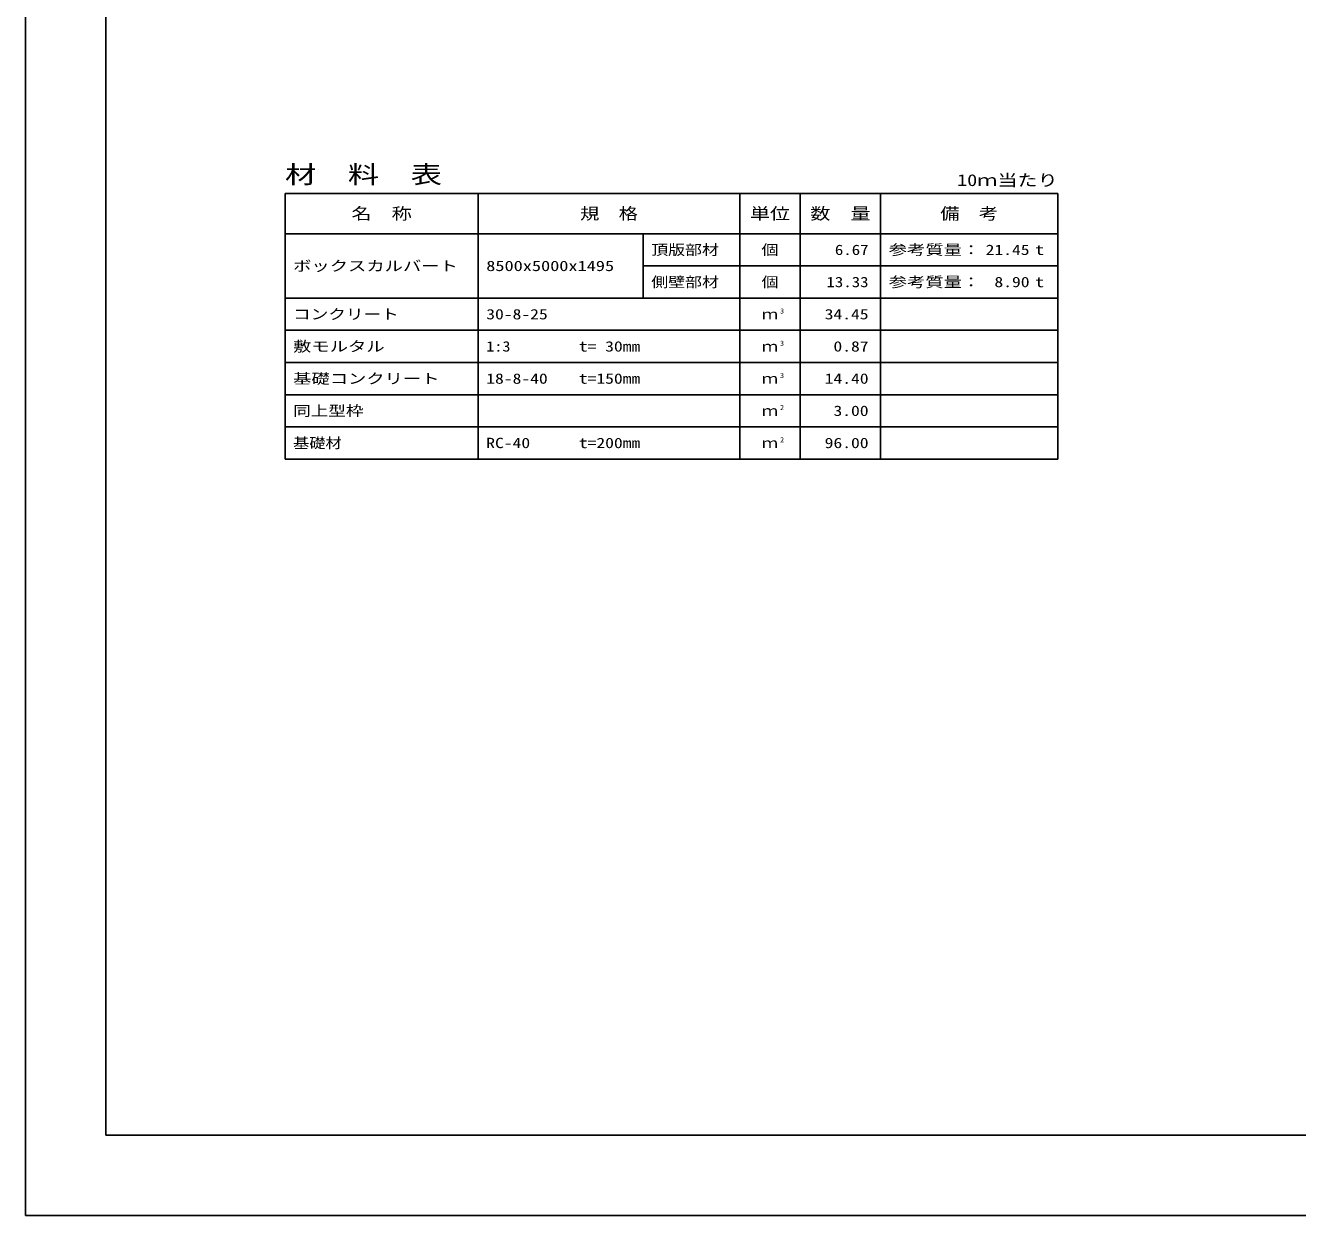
# Model space of a CAD drawing. Units: millimetres at full size; details may follow other scales. Extents: x 0 to 84100, y 0 to 59400.
# Drawn here: x 0 to 31609, y 0 to 29576 of the extents above; entities that cross this region are included whole.
import ezdxf
from ezdxf.enums import TextEntityAlignment as Align

# ---------------------------------------------------------------- set-up
doc = ezdxf.new("R2010")
doc.units = ezdxf.units.MM
doc.layers.add('D-MTR', color=7, linetype='Continuous')
doc.layers.add('D-MTR-TXT', color=7, linetype='Continuous')
for name, color, linetype, lineweight in [('D-MTR-FRAM', 7, 'Continuous', 25), ('D-MTR-LINE', 7, 'Continuous', 25), ('D-TTL', 2, 'Continuous', 25)]:
    doc.layers.add(name, color=color, linetype=linetype, lineweight=lineweight)
doc.styles.add('ＭＳ ゴシック', font='')
doc.styles.get('ＭＳ ゴシック').set_extended_font_data('MS Gothic')

msp = doc.modelspace()

# ---------------------------------------------------------------- linework, layer by layer
at = {"layer": 'D-MTR-FRAM'}
for p, q in [((6450, 25400), (25650, 25400)), ((6450, 25400), (6450, 18800)), ((25650, 25400), (25650, 18800)), ((6450, 18800), (25650, 18800))]:
    msp.add_line(p, q, dxfattribs=at)
at = {"layer": 'D-MTR-LINE'}
for p, q in [((11250, 25400), (11250, 18800)), ((17750, 25400), (17750, 18800)), ((19250, 25400), (19250, 18800)), ((21250, 25400), (21250, 18800)), ((6450, 24400), (25650, 24400)), ((15350, 24400), (15350, 22800)), ((15350, 23600), (25650, 23600)), ((6450, 22800), (25650, 22800)), ((6450, 22000), (25650, 22000)), ((6450, 21200), (25650, 21200)), ((6450, 20400), (25650, 20400)), ((6450, 19600), (25650, 19600))]:
    msp.add_line(p, q, dxfattribs=at)
at = {"layer": 'D-TTL'}
for points in [[(0, 0), (84100, 0), (84100, 59400), (0, 59400)], [(2000, 2000), (82100, 2000), (82100, 57400), (2000, 57400)]]:
    msp.add_lwpolyline(points, close=True, dxfattribs=at)

# ---------------------------------------------------------------- texts
at = {"layer": 'D-MTR', "style": 'ＭＳ ゴシック', "width": 1.3}
msp.add_text('材\u3000料\u3000表', height=439.9, dxfattribs=at).set_placement((6450, 25520), align=Align.BOTTOM_LEFT)
at = {"layer": 'D-MTR', "style": 'ＭＳ ゴシック', "width": 1.25}
msp.add_text('10ｍ当たり', height=293.3, dxfattribs=at).set_placement((25650, 25496.667), align=Align.BOTTOM_RIGHT)
at = {"layer": 'D-MTR-TXT', "style": 'ＭＳ ゴシック'}
for s, height, width, p in [('名\u3000称', 293.3, 1.25, (8850, 24900)), ('規\u3000格', 293.3, 1.2, (14500, 24900)), ('単位', 293.3, 1.25, (18500, 24900)), ('数\u3000量', 293.3, 1.25, (20250, 24900)), ('備\u3000考', 293.3, 1.2, (23450, 24900)), ('個', 256.6, 1.2, (18500, 24000)), ('個', 256.6, 1.2, (18500, 23200)), ('ｍ', 256.6, 1.15, (18500, 22400)), ('ｍ', 256.6, 1.15, (18500, 21600)), ('ｍ', 256.6, 1.15, (18500, 20800)), ('ｍ', 256.6, 1.15, (18500, 20000)), ('ｍ', 256.6, 1.15, (18500, 19200))]:
    msp.add_text(s, height=height, dxfattribs=dict(at, width=width)).set_placement(p, align=Align.MIDDLE_CENTER)
for s, width, p in [('頂版部材', 1.2, (15550, 24000)), ('参考質量：      t', 1.3, (21450, 24000)), ('ボックスカルバート', 1.3, (6650, 23600)), ('8500x5000x1495', 1.3, (11450, 23600)), ('側壁部材', 1.2, (15550, 23200)), ('参考質量：      t', 1.3, (21450, 23200)), ('コンクリート', 1.25, (6650, 22400)), ('30-8-25', 1.25, (11450, 22400)), ('敷モルタル', 1.3, (6650, 21600)), ('1:3', 1.15, (11450, 21600)), ('t= 30mm', 1.25, (13750, 21600)), ('基礎コンクリート', 1.3, (6650, 20800)), ('18-8-40', 1.25, (11450, 20800)), ('t=150mm', 1.25, (13750, 20800)), ('同上型枠', 1.25, (6650, 20000)), ('基礎材', 1.15, (6650, 19200)), ('RC-40', 1.25, (11450, 19200)), ('t=200mm', 1.25, (13750, 19200))]:
    msp.add_text(s, height=256.6, dxfattribs=dict(at, width=width)).set_placement(p, align=Align.MIDDLE_LEFT)
for s, width, p in [('6.67', 1.2, (20950, 24000)), ('21.45', 1.25, (24950, 24000)), ('13.33', 1.2, (20950, 23200)), ('8.90', 1.25, (24950, 23200)), ('34.45', 1.25, (20950, 22400)), ('0.87', 1.25, (20950, 21600)), ('14.40', 1.25, (20950, 20800)), ('3.00', 1.25, (20950, 20000)), ('96.00', 1.25, (20950, 19200))]:
    msp.add_text(s, height=256.6, dxfattribs=dict(at, width=width)).set_placement(p, align=Align.MIDDLE_RIGHT)
at = {"layer": 'D-MTR-TXT', "style": 'ＭＳ ゴシック', "width": 1.15}
for s, p in [('3', (18750, 22376.667)), ('3', (18750, 21576.667)), ('3', (18750, 20776.667)), ('2', (18750, 19976.667)), ('2', (18750, 19176.667))]:
    msp.add_text(s, height=128.3, dxfattribs=at).set_placement(p, align=Align.BOTTOM_LEFT)

doc.saveas('drawing.dxf')
